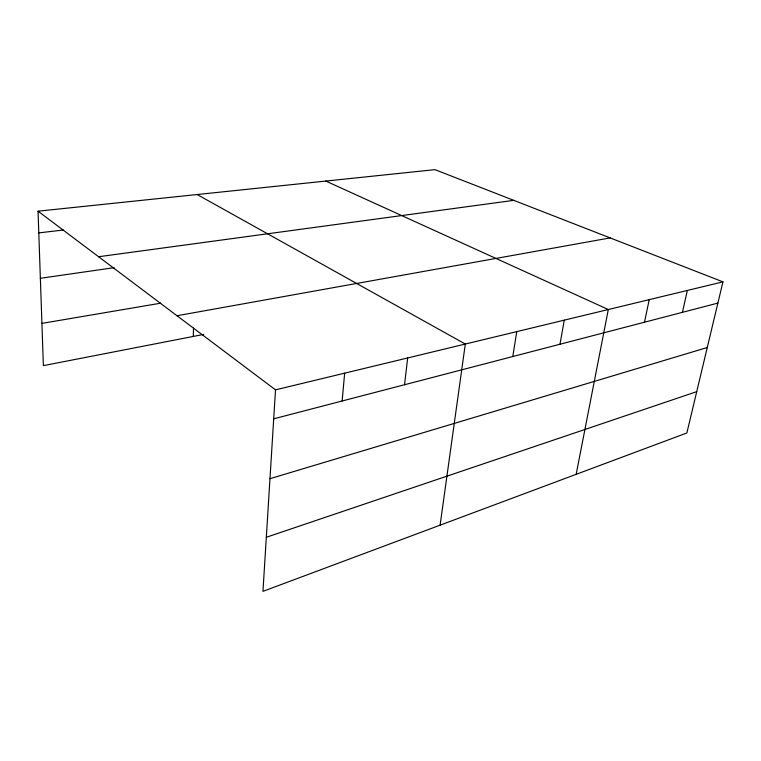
<?xml version="1.0" encoding="UTF-8"?>
<svg xmlns="http://www.w3.org/2000/svg" width="761" height="761" viewBox="0 0 761 761"><rect width="100%" height="100%" fill="white"/><g stroke="black" fill="none" stroke-linecap="round" stroke-linejoin="round"><path stroke-width="1.14" d="M193.275 336.448L193.503 328.172M38.05 211.187L275.511 389.86L262.954 591.354L686.86 432.971L722.95 281.855L434.959 169.646L38.05 211.187L43.377 365.632L203.748 334.402M342.136 400.999L344.657 373.166M404.548 384.733L407.658 357.965M440.105 525.166L465.304 344.048L197.147 194.531M512.781 356.538L516.748 331.625M559.991 344.238L564.272 320.153M576.163 474.331L608.315 309.527L325.822 181.07M644.472 322.226L649.228 299.644M682.417 312.343L687.354 290.445M266.331 537.276L696.724 391.649M269.984 478.688L707.264 347.52M273.713 418.826L717.87 303.097M275.511 389.86L722.95 281.855M177.009 315.739L610.151 237.908M41.922 323.387L160.59 303.211M40.362 278.288L114.131 267.682M98.597 256.742L513.78 200.352M38.801 232.895L63.306 230.022"/></g></svg>
